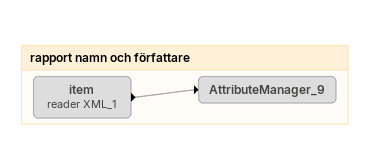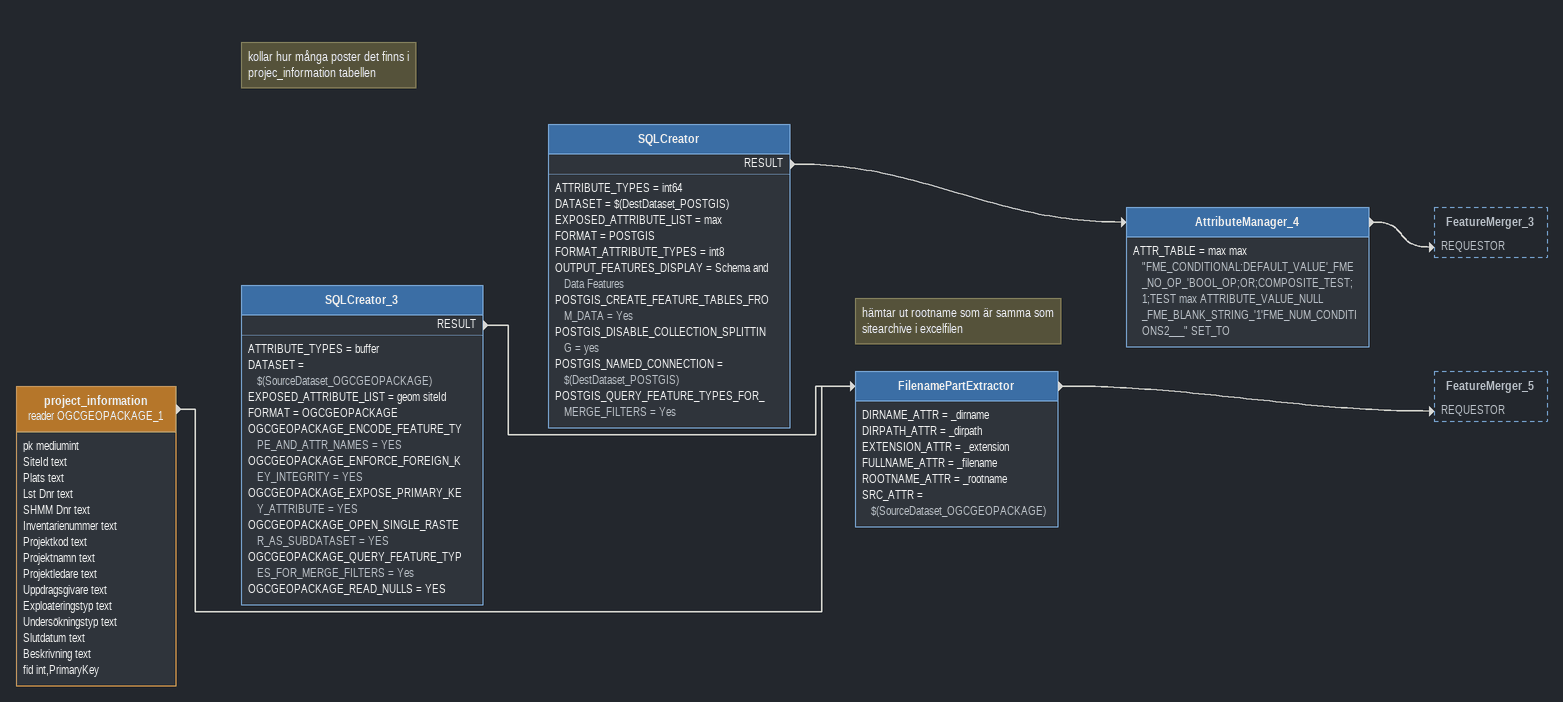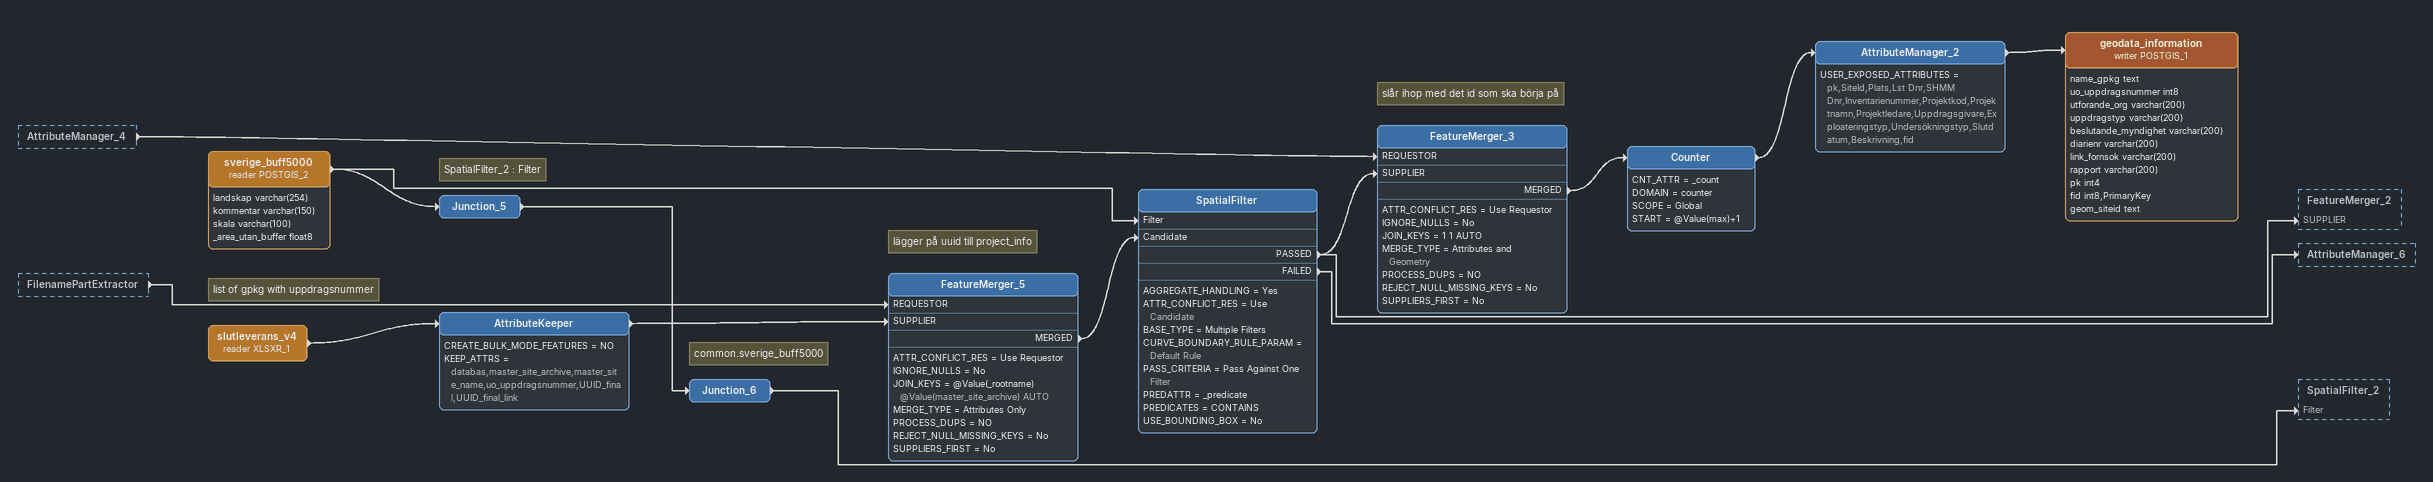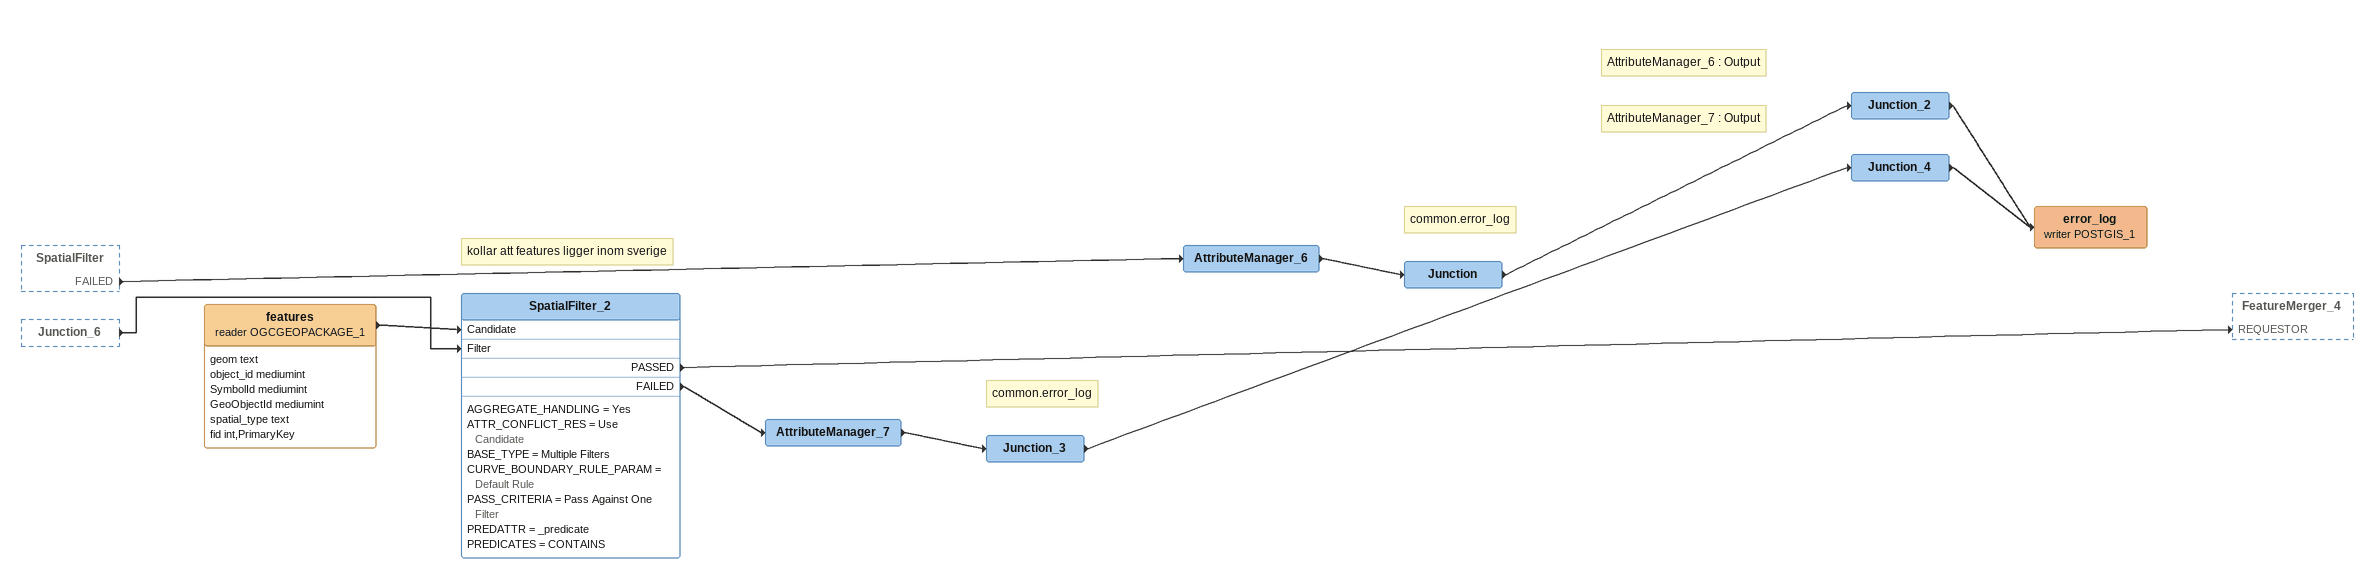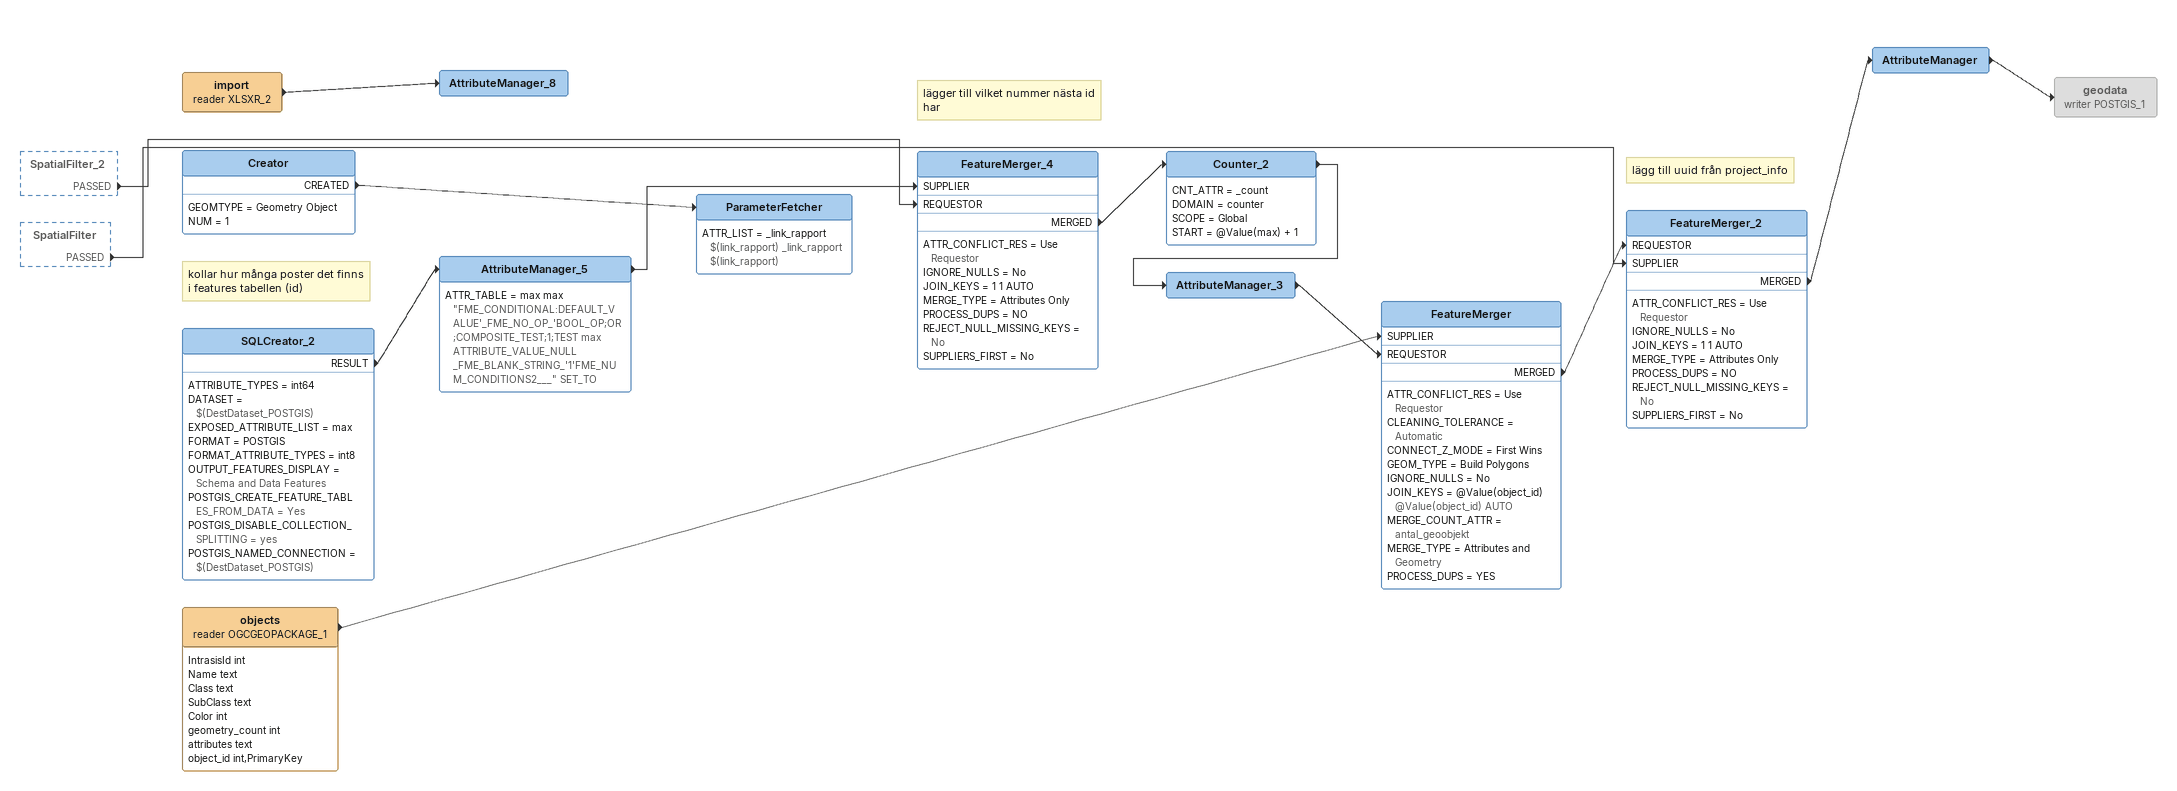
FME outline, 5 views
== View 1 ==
Bookmark: rapport namn och författare
item (reader XML_1) [off]
    -> AttributeManager_9 [off]
AttributeManager_9 [off]

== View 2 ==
project_information (reader OGCGEOPACKAGE_1)
    attributes: pk mediumint, SiteId text, Plats text, Lst Dnr text, SHMM Dnr text, Inventarienummer text, Projektkod text, Projektnamn text, Projektledare text, Uppdragsgivare text, Exploateringstyp text, Undersökningstyp text, Slutdatum text, Beskrivning text, fid int,PrimaryKey
    -> FilenamePartExtractor
SQLCreator_3
    ATTRIBUTE_TYPES = buffer
    DATASET = $(SourceDataset_OGCGEOPACKAGE)
    EXPOSED_ATTRIBUTE_LIST = geom siteId
    FORMAT = OGCGEOPACKAGE
    OGCGEOPACKAGE_ENCODE_FEATURE_TYPE_AND_ATTR_NAMES = YES
    OGCGEOPACKAGE_ENFORCE_FOREIGN_KEY_INTEGRITY = YES
    OGCGEOPACKAGE_EXPOSE_PRIMARY_KEY_ATTRIBUTE = YES
    OGCGEOPACKAGE_OPEN_SINGLE_RASTER_AS_SUBDATASET = YES
    OGCGEOPACKAGE_QUERY_FEATURE_TYPES_FOR_MERGE_FILTERS = Yes
    OGCGEOPACKAGE_READ_NULLS = YES
    RESULT -> FilenamePartExtractor
Note: hämtar ut rootname som är samma som sitearchive i excelfilen
FilenamePartExtractor
    DIRNAME_ATTR = _dirname
    DIRPATH_ATTR = _dirpath
    EXTENSION_ATTR = _extension
    FULLNAME_ATTR = _filename
    ROOTNAME_ATTR = _rootname
    SRC_ATTR = $(SourceDataset_OGCGEOPACKAGE)
    -> FeatureMerger_5 [REQUESTOR]
Note: kollar hur många poster det finns i projec_information tabellen
SQLCreator
    ATTRIBUTE_TYPES = int64
    DATASET = $(DestDataset_POSTGIS)
    EXPOSED_ATTRIBUTE_LIST = max
    FORMAT = POSTGIS
    FORMAT_ATTRIBUTE_TYPES = int8
    OUTPUT_FEATURES_DISPLAY = Schema and Data Features
    POSTGIS_CREATE_FEATURE_TABLES_FROM_DATA = Yes
    POSTGIS_DISABLE_COLLECTION_SPLITTING = yes
    POSTGIS_NAMED_CONNECTION = $(DestDataset_POSTGIS)
    POSTGIS_QUERY_FEATURE_TYPES_FOR_MERGE_FILTERS = Yes
    RESULT -> AttributeManager_4
AttributeManager_4
    ATTR_TABLE = max max "FME_CONDITIONAL:DEFAULT_VALUE'_FME_NO_OP_'BOOL_OP;OR;COMPOSITE_TEST;1;TEST max ATTRIBUTE_VALUE_NULL _FME_BLANK_STRING_'1'FME_NUM_CONDITIONS2___" SET_TO
    -> FeatureMerger_3 [REQUESTOR]

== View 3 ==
AttributeManager_4 [outside]
    -> FeatureMerger_3 [REQUESTOR]
FilenamePartExtractor [outside]
    -> FeatureMerger_5 [REQUESTOR]
sverige_buff5000 (reader POSTGIS_2)
    attributes: landskap varchar(254), kommentar varchar(150), skala varchar(100), _area_utan_buffer float8
    -> SpatialFilter [Filter]
    -> Junction_5
Note: SpatialFilter_2 : Filter
Junction_5
    -> Junction_6
Note: common.sverige_buff5000
Junction_6
    -> SpatialFilter_2 [Filter]
Note: list of gpkg with uppdragsnummer
slutleverans_v4 (reader XLSXR_1)
    -> AttributeKeeper
AttributeKeeper
    CREATE_BULK_MODE_FEATURES = NO
    KEEP_ATTRS = databas,master_site_archive,master_site_name,uo_uppdragsnummer,UUID_final,UUID_final_link
    -> FeatureMerger_5 [SUPPLIER]
Note: lägger på uuid till project_info
FeatureMerger_5
    ATTR_CONFLICT_RES = Use Requestor
    IGNORE_NULLS = No
    JOIN_KEYS = @Value(_rootname) @Value(master_site_archive) AUTO
    MERGE_TYPE = Attributes Only
    PROCESS_DUPS = NO
    REJECT_NULL_MISSING_KEYS = No
    SUPPLIERS_FIRST = No
    MERGED -> SpatialFilter [Candidate]
SpatialFilter
    AGGREGATE_HANDLING = Yes
    ATTR_CONFLICT_RES = Use Candidate
    BASE_TYPE = Multiple Filters
    CURVE_BOUNDARY_RULE_PARAM = Default Rule
    PASS_CRITERIA = Pass Against One Filter
    PREDATTR = _predicate
    PREDICATES = CONTAINS
    USE_BOUNDING_BOX = No
    PASSED -> FeatureMerger_3 [SUPPLIER]
    PASSED -> FeatureMerger_2 [SUPPLIER]
    FAILED -> AttributeManager_6
Note: slår ihop med det id som ska börja på
FeatureMerger_3
    ATTR_CONFLICT_RES = Use Requestor
    IGNORE_NULLS = No
    JOIN_KEYS = 1 1 AUTO
    MERGE_TYPE = Attributes and Geometry
    PROCESS_DUPS = NO
    REJECT_NULL_MISSING_KEYS = No
    SUPPLIERS_FIRST = No
    MERGED -> Counter
Counter
    CNT_ATTR = _count
    DOMAIN = counter
    SCOPE = Global
    START = @Value(max)+1
    -> AttributeManager_2
AttributeManager_2
    USER_EXPOSED_ATTRIBUTES = pk,SiteId,Plats,Lst Dnr,SHMM Dnr,Inventarienummer,Projektkod,Projektnamn,Projektledare,Uppdragsgivare,Exploateringstyp,Undersökningstyp,Slutdatum,Beskrivning,fid
    -> geodata_information (writer POSTGIS_1)
geodata_information (writer POSTGIS_1)
    attributes: name_gpkg text, uo_uppdragsnummer int8, utforande_org varchar(200), uppdragstyp varchar(200), beslutande_myndighet varchar(200), diarienr varchar(200), link_fornsok varchar(200), rapport varchar(200), pk int4, fid int8,PrimaryKey, geom_siteid text

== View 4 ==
SpatialFilter [outside]
    FAILED -> AttributeManager_6
Junction_6 [outside]
    -> SpatialFilter_2 [Filter]
AttributeManager_6
    -> Junction
Note: common.error_log
Junction
    -> Junction_2
Note: AttributeManager_6 : Output
Junction_2
    -> error_log (writer POSTGIS_1)
features (reader OGCGEOPACKAGE_1)
    attributes: geom text, object_id mediumint, SymbolId mediumint, GeoObjectId mediumint, spatial_type text, fid int,PrimaryKey
    -> SpatialFilter_2 [Candidate]
Note: kollar att features ligger inom sverige
SpatialFilter_2
    AGGREGATE_HANDLING = Yes
    ATTR_CONFLICT_RES = Use Candidate
    BASE_TYPE = Multiple Filters
    CURVE_BOUNDARY_RULE_PARAM = Default Rule
    PASS_CRITERIA = Pass Against One Filter
    PREDATTR = _predicate
    PREDICATES = CONTAINS
    PASSED -> FeatureMerger_4 [REQUESTOR]
    FAILED -> AttributeManager_7
AttributeManager_7
    -> Junction_3
Note: common.error_log
Junction_3
    -> Junction_4
Note: AttributeManager_7 : Output
Junction_4
    -> error_log (writer POSTGIS_1)
error_log (writer POSTGIS_1)

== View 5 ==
SpatialFilter_2 [outside]
    PASSED -> FeatureMerger_4 [REQUESTOR]
SpatialFilter [outside]
    PASSED -> FeatureMerger_2 [SUPPLIER]
import (reader XLSXR_2)
    -> AttributeManager_8
AttributeManager_8
Creator
    GEOMTYPE = Geometry Object
    NUM = 1
    CREATED -> ParameterFetcher
ParameterFetcher
    ATTR_LIST = _link_rapport $(link_rapport) _link_rapport $(link_rapport)
Note: kollar hur många poster det finns i features tabellen (id)
SQLCreator_2
    ATTRIBUTE_TYPES = int64
    DATASET = $(DestDataset_POSTGIS)
    EXPOSED_ATTRIBUTE_LIST = max
    FORMAT = POSTGIS
    FORMAT_ATTRIBUTE_TYPES = int8
    OUTPUT_FEATURES_DISPLAY = Schema and Data Features
    POSTGIS_CREATE_FEATURE_TABLES_FROM_DATA = Yes
    POSTGIS_DISABLE_COLLECTION_SPLITTING = yes
    POSTGIS_NAMED_CONNECTION = $(DestDataset_POSTGIS)
    RESULT -> AttributeManager_5
AttributeManager_5
    ATTR_TABLE = max max "FME_CONDITIONAL:DEFAULT_VALUE'_FME_NO_OP_'BOOL_OP;OR;COMPOSITE_TEST;1;TEST max ATTRIBUTE_VALUE_NULL _FME_BLANK_STRING_'1'FME_NUM_CONDITIONS2___" SET_TO
    -> FeatureMerger_4 [SUPPLIER]
Note: lägger till vilket nummer nästa id har
FeatureMerger_4
    ATTR_CONFLICT_RES = Use Requestor
    IGNORE_NULLS = No
    JOIN_KEYS = 1 1 AUTO
    MERGE_TYPE = Attributes Only
    PROCESS_DUPS = NO
    REJECT_NULL_MISSING_KEYS = No
    SUPPLIERS_FIRST = No
    MERGED -> Counter_2
Counter_2
    CNT_ATTR = _count
    DOMAIN = counter
    SCOPE = Global
    START = @Value(max) + 1
    -> AttributeManager_3
AttributeManager_3
    -> FeatureMerger [REQUESTOR]
objects (reader OGCGEOPACKAGE_1)
    attributes: IntrasisId int, Name text, Class text, SubClass text, Color int, geometry_count int, attributes text, object_id int,PrimaryKey
    -> FeatureMerger [SUPPLIER]
FeatureMerger
    ATTR_CONFLICT_RES = Use Requestor
    CLEANING_TOLERANCE = Automatic
    CONNECT_Z_MODE = First Wins
    GEOM_TYPE = Build Polygons
    IGNORE_NULLS = No
    JOIN_KEYS = @Value(object_id) @Value(object_id) AUTO
    MERGE_COUNT_ATTR = antal_geoobjekt
    MERGE_TYPE = Attributes and Geometry
    PROCESS_DUPS = YES
    MERGED -> FeatureMerger_2 [REQUESTOR]
Note: lägg till uuid från project_info
FeatureMerger_2
    ATTR_CONFLICT_RES = Use Requestor
    IGNORE_NULLS = No
    JOIN_KEYS = 1 1 AUTO
    MERGE_TYPE = Attributes Only
    PROCESS_DUPS = NO
    REJECT_NULL_MISSING_KEYS = No
    SUPPLIERS_FIRST = No
    MERGED -> AttributeManager
AttributeManager
    -> geodata (writer POSTGIS_1)
geodata (writer POSTGIS_1) [off]
